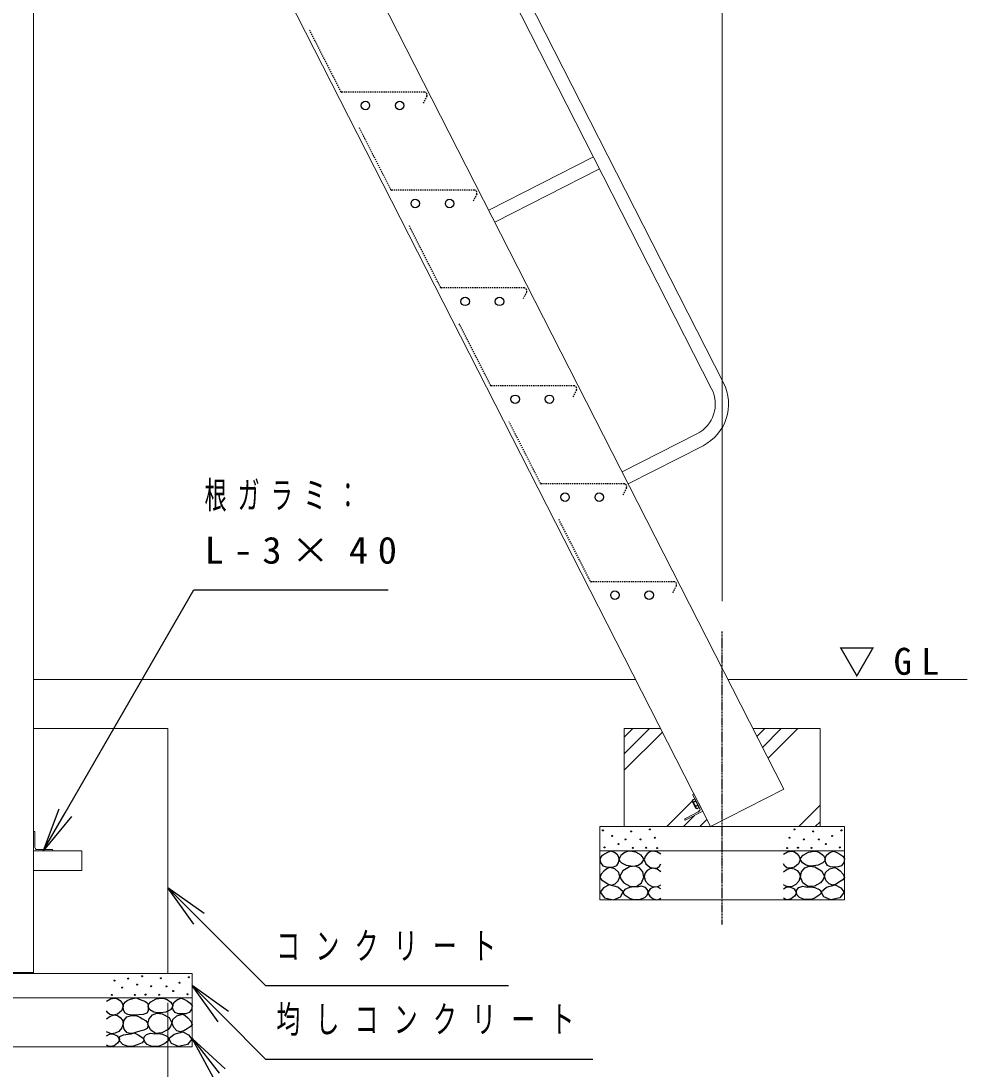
# Model space of a CAD drawing. Units: millimetres at full size; details may follow other scales. Extents: x -11723 to 28, y -1854 to 8010.
# Drawn here: x -7000 to -5068, y 1435 to 3575 of the extents above; entities that cross this region are included whole.
import ezdxf

# ---------------------------------------------------------------- set-up
doc = ezdxf.new("R2010")
doc.units = ezdxf.units.MM
doc.linetypes.add('USER1', pattern=[4.5, 2.5, -2])
doc.linetypes.add('USER2', pattern=[6, 3, -1, 1, -1])
doc.layers.add('線', color=2, linetype='Continuous', lineweight=25)
doc.layers.add('補助', color=2, linetype='Continuous', lineweight=13)
doc.styles.add('ＭＳ ゴシック', font='')
doc.styles.get('ＭＳ ゴシック').set_extended_font_data('MS Gothic')

msp = doc.modelspace()

# ---------------------------------------------------------------- linework, layer by layer
at = {"layer": '線', "color": 7, "lineweight": 13}
for p, q in [((-6323.781, 4265.453), (-5589.381, 2824.113)), ((-6299.545, 4277.801), (-5565.146, 2836.461)), ((-6473.17, 4030), (-5442.028, 2006.27)), ((-6974.158, 1630), (-6974.158, 3971.7)), ((-6620.958, 3950), (-5591.717, 1930)), ((-6044.564, 3188.814), (-5830.723, 3297.772)), ((-6032.216, 3164.579), (-5818.374, 3273.537)), ((-5772.17, 2654.21), (-5619.273, 2732.115)), ((-5759.821, 2629.975), (-5606.925, 2707.88)), ((-5744.575, 2230), (-6974.158, 2230)), ((-5067.828, 2230), (-5556.024, 2230)), ((-6699.958, 2130), (-6974.158, 2130)), ((-6699.958, 1630), (-6699.958, 2130)), ((-5767.828, 1930), (-5767.828, 2130)), ((-5767.828, 2130), (-5693.622, 2130)), ((-5505.071, 2130), (-5367.828, 2130)), ((-5367.828, 2130), (-5367.828, 1930)), ((-5442.028, 2006.27), (-5591.717, 1930)), ((-5817.828, 1780), (-5817.828, 1930)), ((-5317.828, 1930), (-5817.828, 1930)), ((-5317.828, 1930), (-5317.828, 1780)), ((-6974.158, 1880), (-6874.958, 1880)), ((-6874.958, 1880), (-6874.958, 1840)), ((-5317.828, 1880), (-5817.828, 1880)), ((-6874.958, 1840), (-6974.158, 1840)), ((-5317.828, 1780), (-5817.828, 1780)), ((-7399.958, 1630), (-6649.958, 1630)), ((-7075.758, 1630), (-6974.158, 1630)), ((-6649.958, 1480), (-6649.958, 1630)), ((-7399.958, 1580), (-6649.958, 1580)), ((-7399.958, 1480), (-6649.958, 1480))]:
    msp.add_line(p, q, dxfattribs=at)
at = {"layer": '線', "color": 4, "linetype": 'USER1'}
for p, q in [((-6346.065, 3430.713), (-6410.345, 3556.871)), ((-6175.916, 3430.003), (-6344.906, 3430.003)), ((-6170.926, 3421.861), (-6178.868, 3406.274)), ((-6244.16, 3230.713), (-6308.44, 3356.871)), ((-6074.011, 3230.003), (-6243.001, 3230.003)), ((-6069.021, 3221.861), (-6076.963, 3206.274)), ((-6142.254, 3030.713), (-6206.535, 3156.871)), ((-5972.106, 3030.003), (-6141.096, 3030.003)), ((-5967.116, 3021.861), (-5975.058, 3006.274)), ((-6040.349, 2830.713), (-6104.63, 2956.871)), ((-5870.201, 2830.003), (-6039.191, 2830.003)), ((-5865.211, 2821.861), (-5873.153, 2806.274)), ((-5938.444, 2630.713), (-6002.725, 2756.871)), ((-5768.295, 2630.003), (-5937.286, 2630.003)), ((-5763.306, 2621.861), (-5771.248, 2606.274)), ((-5836.539, 2430.713), (-5900.82, 2556.871)), ((-5666.39, 2430.003), (-5835.381, 2430.003)), ((-5661.401, 2421.861), (-5669.343, 2406.274))]:
    msp.add_line(p, q, dxfattribs=at)
at = {"layer": '線', "color": 20, "linetype": 'USER2'}
msp.add_line((-5567.828, 1730), (-5567.828, 2330), dxfattribs=at)
at = {"layer": '線'}
for p, q in [((-5628.713, 1983.893), (-5628.807, 1982.089)), ((-5628.807, 1982.089), (-5621.317, 1967.387)), ((-5623.815, 1986.389), (-5628.713, 1983.893)), ((-5621.588, 1982.016), (-5626.485, 1979.521)), ((-5614.904, 1968.898), (-5623.815, 1986.389)), ((-5617.132, 1973.271), (-5622.029, 1970.775)), ((-5619.801, 1966.403), (-5621.317, 1967.387)), ((-5614.904, 1968.898), (-5619.801, 1966.403)), ((-7075.758, 1632), (-6974.158, 1632))]:
    msp.add_line(p, q, dxfattribs=at)
at = {"layer": '線', "color": 7, "lineweight": 13}
for points in [[(-5607.607, 1961.185), (-5643.247, 1943.026), (-5643.701, 1943.917), (-5643.832, 1944.24), (-5643.904, 1944.581), (-5643.916, 1944.929), (-5643.868, 1945.274), (-5643.76, 1945.606), (-5643.596, 1945.914), (-5643.382, 1946.189), (-5643.123, 1946.422), (-5642.827, 1946.607), (-5615.206, 1960.68), (-5613.98, 1961.647), (-5613.218, 1963.008), (-5613.034, 1964.558), (-5613.458, 1966.06), (-5627.531, 1993.682), (-5627.747, 1994.694), (-5627.427, 1995.679), (-5626.657, 1996.371), (-5625.766, 1996.825)], [(-6974.158, 1880), (-6974.158, 1920), (-6973.158, 1920), (-6972.158, 1919.732), (-6971.426, 1919), (-6971.158, 1918), (-6971.158, 1887), (-6970.854, 1885.469), (-6969.987, 1884.172), (-6968.689, 1883.304), (-6967.158, 1883), (-6936.158, 1883), (-6935.158, 1882.732), (-6934.426, 1882), (-6934.158, 1881), (-6934.158, 1880)]]:
    msp.add_lwpolyline(points, close=True, dxfattribs=at)
at = {"layer": '線'}
for points in [[(-5795.379, 1879.402), (-5801.842, 1876.862), (-5808.053, 1873.382), (-5813.911, 1869.344), (-5817.559, 1863.877), (-5816.547, 1856.294), (-5811.539, 1849.935), (-5804.673, 1847.345), (-5796.964, 1847.084), (-5789.351, 1847.688), (-5783.022, 1850.252), (-5779.27, 1855.538), (-5777.953, 1861.976), (-5778.801, 1867.181), (-5781.755, 1872.115), (-5787.915, 1876.942)], [(-5755.955, 1879.493), (-5760.86, 1878.876), (-5766.497, 1876.79), (-5774.468, 1871.002), (-5778.12, 1864.086), (-5777.245, 1860.124), (-5773.524, 1855.707), (-5764.033, 1850.934), (-5754.063, 1849.49), (-5746.713, 1849.318), (-5739.197, 1850.842), (-5731.598, 1855.456), (-5727.844, 1861.653), (-5728.814, 1866.306), (-5733.521, 1871.654), (-5744.189, 1877.861)], [(-5379.701, 1879.493), (-5374.796, 1878.876), (-5369.159, 1876.79), (-5361.188, 1871.002), (-5357.536, 1864.086), (-5358.411, 1860.124), (-5362.132, 1855.707), (-5371.623, 1850.934), (-5381.593, 1849.49), (-5388.943, 1849.318), (-5396.459, 1850.842), (-5404.058, 1855.456), (-5407.812, 1861.653), (-5406.842, 1866.306), (-5402.135, 1871.654), (-5391.467, 1877.861)], [(-5340.277, 1879.402), (-5333.814, 1876.862), (-5327.603, 1873.382), (-5321.745, 1869.344), (-5318.097, 1863.877), (-5319.109, 1856.294), (-5324.117, 1849.935), (-5330.983, 1847.345), (-5338.692, 1847.084), (-5346.305, 1847.688), (-5352.634, 1850.252), (-5356.386, 1855.538), (-5357.703, 1861.976), (-5356.855, 1867.181), (-5353.901, 1872.115), (-5347.741, 1876.942)], [(-5797.914, 1846.45), (-5803.243, 1843.657), (-5808.687, 1839.479), (-5815.136, 1832.659), (-5817.559, 1825.855), (-5813.931, 1821.027), (-5807.42, 1816.666), (-5800.782, 1812.379), (-5794.112, 1810.329), (-5786.468, 1812.776), (-5780.171, 1819.201), (-5777.064, 1827.478), (-5778.587, 1835.994), (-5786.745, 1843.245)], [(-5768.659, 1815.163), (-5756.07, 1808.307), (-5742.711, 1807.324), (-5732.427, 1814.778), (-5727.575, 1826.515), (-5729.855, 1837.293), (-5736.764, 1845.436), (-5745.589, 1848.869), (-5756.766, 1847.598), (-5770.52, 1839.543), (-5776.497, 1828.678), (-5773.862, 1821.484)], [(-5366.997, 1815.163), (-5379.586, 1808.307), (-5392.945, 1807.324), (-5403.229, 1814.778), (-5408.081, 1826.515), (-5405.801, 1837.293), (-5398.892, 1845.436), (-5390.067, 1848.869), (-5378.89, 1847.598), (-5365.136, 1839.543), (-5359.159, 1828.678), (-5361.794, 1821.484)], [(-5337.742, 1846.45), (-5332.413, 1843.657), (-5326.969, 1839.479), (-5320.52, 1832.659), (-5318.097, 1825.855), (-5321.725, 1821.027), (-5328.236, 1816.666), (-5334.874, 1812.379), (-5341.544, 1810.329), (-5349.188, 1812.776), (-5355.485, 1819.201), (-5358.592, 1827.478), (-5357.069, 1835.994), (-5348.911, 1843.245)], [(-5798.733, 1810.517), (-5810.053, 1804.498), (-5816.864, 1795.683), (-5808.377, 1784.413), (-5789.942, 1780.299), (-5775.589, 1786.41), (-5770.163, 1796.782), (-5780.945, 1805.89)], [(-5741.63, 1806.373), (-5749.165, 1806.999), (-5757.307, 1805.562), (-5766.234, 1801.504), (-5770.551, 1796.102), (-5767.865, 1791.419), (-5761.902, 1786.912), (-5755.423, 1783.068), (-5748.117, 1780.695), (-5736.268, 1780.928), (-5725.952, 1785.02), (-5721.249, 1789.827), (-5719.195, 1795.561), (-5720.255, 1800.709), (-5724.331, 1805.292), (-5732.729, 1807.832)], [(-5394.026, 1806.373), (-5386.491, 1806.999), (-5378.349, 1805.562), (-5369.422, 1801.504), (-5365.105, 1796.102), (-5367.791, 1791.419), (-5373.754, 1786.912), (-5380.233, 1783.068), (-5387.539, 1780.695), (-5399.388, 1780.928), (-5409.704, 1785.02), (-5414.407, 1789.827), (-5416.461, 1795.561), (-5415.401, 1800.709), (-5411.325, 1805.292), (-5402.927, 1807.832)], [(-5336.923, 1810.517), (-5325.603, 1804.498), (-5318.792, 1795.683), (-5327.279, 1784.413), (-5345.714, 1780.299), (-5360.067, 1786.41), (-5365.493, 1796.782), (-5354.711, 1805.89)], [(-6763.651, 1579.699), (-6758.39, 1577.47), (-6752.911, 1575.224), (-6746.756, 1572.997), (-6741.992, 1569.854), (-6740.094, 1565.463), (-6739.665, 1559.83), (-6739.96, 1553.701), (-6742.35, 1548.553), (-6749.715, 1545.683), (-6758.818, 1545.331), (-6766.101, 1544.746), (-6773.317, 1544.436), (-6781.425, 1545.815), (-6787.816, 1549.627), (-6790.515, 1555.292), (-6790.859, 1561.799), (-6789.27, 1567.512), (-6786.205, 1572.002), (-6782.802, 1574.489), (-6778.15, 1576.477), (-6770.973, 1578.656)], [(-6711.831, 1579.493), (-6706.927, 1578.876), (-6701.29, 1576.79), (-6693.318, 1571.002), (-6689.667, 1564.086), (-6690.542, 1560.124), (-6694.262, 1555.707), (-6703.753, 1550.934), (-6713.723, 1549.49), (-6721.074, 1549.318), (-6728.589, 1550.842), (-6736.188, 1555.456), (-6739.942, 1561.653), (-6738.972, 1566.306), (-6734.266, 1571.654), (-6723.597, 1577.861)], [(-6672.407, 1579.402), (-6665.945, 1576.862), (-6659.733, 1573.382), (-6653.875, 1569.344), (-6650.228, 1563.877), (-6651.24, 1556.294), (-6656.248, 1549.935), (-6663.113, 1547.345), (-6670.823, 1547.084), (-6678.435, 1547.688), (-6684.764, 1550.252), (-6688.517, 1555.538), (-6689.834, 1561.976), (-6688.986, 1567.181), (-6686.032, 1572.115), (-6679.872, 1576.942)], [(-6762.646, 1543.084), (-6757.153, 1540.291), (-6751.564, 1537.138), (-6745.37, 1533.53), (-6741.023, 1528.759), (-6740.033, 1523.231), (-6742.104, 1517.677), (-6748.822, 1513.918), (-6756.97, 1512.271), (-6763.388, 1510.108), (-6769.674, 1507.946), (-6776.045, 1506.919), (-6782.648, 1508.487), (-6788.826, 1515.719), (-6790.757, 1525.786), (-6789.049, 1534.29), (-6783.73, 1540.922), (-6773.658, 1544.208)], [(-6699.127, 1515.163), (-6711.716, 1508.307), (-6725.076, 1507.324), (-6735.359, 1514.778), (-6740.212, 1526.515), (-6737.932, 1537.293), (-6731.022, 1545.436), (-6722.197, 1548.869), (-6711.02, 1547.598), (-6697.266, 1539.543), (-6691.289, 1528.678), (-6693.924, 1521.484)], [(-6669.872, 1546.45), (-6664.543, 1543.657), (-6659.099, 1539.479), (-6652.651, 1532.659), (-6650.228, 1525.855), (-6653.855, 1521.027), (-6660.367, 1516.666), (-6667.004, 1512.379), (-6673.674, 1510.329), (-6681.319, 1512.776), (-6687.616, 1519.201), (-6690.722, 1527.478), (-6689.2, 1535.994), (-6681.042, 1543.245)], [(-6768.463, 1508.205), (-6759.995, 1504.61), (-6753.056, 1499.826), (-6750.032, 1497.311), (-6748.191, 1493.88), (-6752.157, 1488.391), (-6761.976, 1484.149), (-6771.715, 1480.924), (-6780.897, 1480.365), (-6791.739, 1484.869), (-6798.466, 1492.528), (-6799.274, 1496.519), (-6797.925, 1500.908), (-6790.284, 1504.685), (-6780.627, 1505.502), (-6774.397, 1506.747)], [(-6726.157, 1506.373), (-6718.622, 1506.999), (-6710.48, 1505.562), (-6701.552, 1501.504), (-6697.235, 1496.102), (-6699.922, 1491.419), (-6705.885, 1486.912), (-6712.363, 1483.069), (-6719.67, 1480.695), (-6731.518, 1480.928), (-6741.834, 1485.02), (-6746.537, 1489.827), (-6748.591, 1495.561), (-6747.532, 1500.709), (-6743.456, 1505.292), (-6735.058, 1507.832)], [(-6669.053, 1510.517), (-6657.734, 1504.498), (-6650.923, 1495.683), (-6659.409, 1484.413), (-6677.844, 1480.299), (-6692.198, 1486.41), (-6697.623, 1496.782), (-6686.842, 1505.89)]]:
    msp.add_lwpolyline(points, close=True, dxfattribs=at)
for points in [[(-5692.828, 1873.299), (-5701.255, 1878.154), (-5709.938, 1879.636), (-5715.557, 1877.948), (-5720.711, 1874.249), (-5725.183, 1868.941), (-5727.048, 1862.209), (-5723.38, 1853.439), (-5715.324, 1847), (-5707.025, 1844.621), (-5699.799, 1845.733), (-5695.749, 1849.109), (-5692.828, 1853.654)], [(-5442.828, 1873.299), (-5434.401, 1878.154), (-5425.718, 1879.636), (-5420.098, 1877.948), (-5414.945, 1874.249), (-5410.473, 1868.941), (-5408.608, 1862.209), (-5412.276, 1853.439), (-5420.332, 1847), (-5428.631, 1844.621), (-5435.857, 1845.733), (-5439.907, 1849.109), (-5442.828, 1853.654)], [(-5693.145, 1837.178), (-5700.285, 1842.64), (-5708.354, 1845.099), (-5715.059, 1843.875), (-5721.027, 1840.03), (-5725.42, 1834.248), (-5727.048, 1827.039), (-5724.384, 1818.431), (-5718.176, 1811.513), (-5710.537, 1807.642), (-5702.967, 1806.761), (-5697.813, 1808.2), (-5693.145, 1810.88)], [(-5442.511, 1837.178), (-5435.371, 1842.64), (-5427.302, 1845.099), (-5420.597, 1843.875), (-5414.629, 1840.03), (-5410.236, 1834.248), (-5408.608, 1827.039), (-5411.272, 1818.431), (-5417.48, 1811.513), (-5425.119, 1807.642), (-5432.689, 1806.761), (-5437.843, 1808.2), (-5442.511, 1810.88)], [(-5692.828, 1802.642), (-5698.846, 1805.96), (-5706.135, 1806.761), (-5714.852, 1802.427), (-5719.126, 1795.671), (-5718.514, 1792.001), (-5715.641, 1787.75), (-5708.479, 1782.278), (-5701.066, 1780.462), (-5696.77, 1781.514), (-5692.828, 1783.631)], [(-5442.828, 1802.642), (-5436.81, 1805.96), (-5429.52, 1806.761), (-5420.804, 1802.427), (-5416.53, 1795.671), (-5417.142, 1792.001), (-5420.015, 1787.75), (-5427.177, 1782.278), (-5434.59, 1780.462), (-5438.886, 1781.514), (-5442.828, 1783.631)], [(-6824.958, 1573.299), (-6816.532, 1578.154), (-6807.849, 1579.636), (-6802.229, 1577.948), (-6797.076, 1574.249), (-6792.604, 1568.941), (-6790.739, 1562.209), (-6794.407, 1553.439), (-6802.462, 1547), (-6810.761, 1544.621), (-6817.988, 1545.733), (-6822.038, 1549.109), (-6824.958, 1553.654)], [(-6824.642, 1537.178), (-6817.501, 1542.64), (-6809.433, 1545.099), (-6802.727, 1543.875), (-6796.759, 1540.03), (-6792.366, 1534.248), (-6790.739, 1527.039), (-6793.403, 1518.431), (-6799.611, 1511.513), (-6807.25, 1507.642), (-6814.819, 1506.761), (-6819.973, 1508.2), (-6824.642, 1510.88)], [(-6824.958, 1502.642), (-6818.94, 1505.96), (-6811.651, 1506.761), (-6802.934, 1502.427), (-6798.66, 1495.671), (-6799.272, 1492.001), (-6802.145, 1487.75), (-6809.308, 1482.278), (-6816.72, 1480.462), (-6821.017, 1481.514), (-6824.958, 1483.631)]]:
    msp.add_lwpolyline(points, dxfattribs=at)
for centre, radius in [((-6296.316, 3402.703), 8.65), ((-6226.316, 3402.703), 8.65), ((-6194.411, 3202.703), 8.65), ((-6124.411, 3202.703), 8.65), ((-6092.506, 3002.703), 8.65), ((-6022.506, 3002.703), 8.65), ((-5990.601, 2802.703), 8.65), ((-5920.601, 2802.703), 8.65), ((-5888.695, 2602.703), 8.65), ((-5818.695, 2602.703), 8.65), ((-5786.79, 2402.602), 8.65), ((-5716.79, 2402.602), 8.65), ((-5811.222, 1922.177), 1), ((-5792.211, 1910.77), 1), ((-5753.872, 1919.959), 1), ((-5715.411, 1924.091), 1), ((-5705.41, 1907.063), 1), ((-5430.246, 1907.063), 1), ((-5420.245, 1924.091), 1), ((-5381.784, 1919.959), 1), ((-5343.445, 1910.77), 1), ((-5324.434, 1922.177), 1), ((-5808.053, 1887.323), 1), ((-5779.22, 1893.977), 1), ((-5765.279, 1903.483), 1), ((-5750.387, 1886.373), 1), ((-5734.332, 1903.549), 1), ((-5722.709, 1886.521), 1), ((-5700.545, 1885.98), 1), ((-5435.111, 1885.98), 1), ((-5412.947, 1886.521), 1), ((-5401.324, 1903.549), 1), ((-5385.269, 1886.373), 1), ((-5370.377, 1903.483), 1), ((-5356.436, 1893.977), 1), ((-5327.603, 1887.323), 1), ((-6808.867, 1615.172), 1), ((-6780.486, 1619.496), 1), ((-6762.376, 1607.063), 1), ((-6752.375, 1624.091), 1), ((-6713.914, 1619.959), 1), ((-6675.576, 1610.77), 1), ((-6656.565, 1622.177), 1), ((-6814.273, 1585.98), 1), ((-6792.649, 1600.846), 1), ((-6767.242, 1585.98), 1), ((-6745.077, 1586.521), 1), ((-6733.455, 1603.549), 1), ((-6717.4, 1586.373), 1), ((-6702.508, 1603.483), 1), ((-6688.566, 1593.977), 1), ((-6659.733, 1587.323), 1)]:
    msp.add_circle(centre, radius, dxfattribs=at)
at = {"layer": '線', "color": 4, "linetype": 'USER1'}
for centre, radius, start, end in [((-6344.906, 3431.303), 1.3, 207, 270), ((-6175.916, 3424.403), 5.6, 333, 90), ((-6243.001, 3231.303), 1.3, 207, 270), ((-6074.011, 3224.403), 5.6, 333, 90), ((-6141.096, 3031.303), 1.3, 207, 270), ((-5972.106, 3024.403), 5.6, 333, 90), ((-6039.191, 2831.303), 1.3, 207, 270), ((-5870.201, 2824.403), 5.6, 333, 90), ((-5937.286, 2631.303), 1.3, 207, 270), ((-5768.295, 2624.403), 5.6, 333, 90), ((-5835.381, 2431.303), 1.3, 207, 270), ((-5666.39, 2424.403), 5.6, 333, 90)]:
    msp.add_arc(centre, radius, start, end, dxfattribs=at)
at = {"layer": '線', "color": 7, "lineweight": 13}
for radius in [95.6, 68.4]:
    msp.add_arc((-5650.326, 2793.06), radius, 297, 27, dxfattribs=at)
at = {"layer": '線'}
for centre, radius, start, end in [((-5623.812, 1983.636), 4.907, 177.00001, 236.99999), ((-5612.785, 1980.993), 13.779, 186.136, 227.864), ((-5617.128, 1970.519), 4.907, 177.00001, 236.99999)]:
    msp.add_arc(centre, radius, start, end, dxfattribs=at)
at = {"layer": '補助'}
for p, q in [((-5567.828, 2390), (-5567.828, 5660)), ((-5567.828, 2390), (-5567.828, 5460)), ((-5767.828, 2078.671), (-5716.499, 2130)), ((-5767.828, 2112.347), (-5750.175, 2130)), ((-5767.828, 2044.995), (-5689.977, 2122.846)), ((-5496.868, 2113.899), (-5480.767, 2130)), ((-5485.501, 2091.59), (-5447.091, 2130)), ((-5474.134, 2069.281), (-5413.415, 2130)), ((-5680.767, 1930), (-5628.764, 1982.003)), ((-5624.963, 1985.804), (-5624.006, 1986.762)), ((-5411.359, 1930), (-5367.828, 1973.531)), ((-5647.091, 1930), (-5624.527, 1952.564)), ((-5617.663, 1959.428), (-5613.026, 1964.065)), ((-5613.415, 1930), (-5599.041, 1944.374)), ((-5377.683, 1930), (-5367.828, 1939.855)), ((-6699.958, 1570), (-6699.958, 1150))]:
    msp.add_line(p, q, dxfattribs=at)
at = {"layer": '補助', "lineweight": 25}
for p, q in [((-6909.158, 1957.942), (-6646.33, 2413.175)), ((-6646.33, 2413.175), (-6616.33, 2413.175)), ((-6616.33, 2413.175), (-6249.746, 2413.175)), ((-6922.149, 1965.442), (-6954.158, 1880)), ((-6954.158, 1880), (-6909.158, 1957.942)), ((-6896.168, 1950.442), (-6954.158, 1880)), ((-6646.925, 1730.754), (-6699.958, 1805)), ((-6625.712, 1751.967), (-6699.958, 1805)), ((-6699.958, 1805), (-6636.319, 1741.36)), ((-6636.319, 1741.36), (-6499.958, 1605)), ((-6596.925, 1530.754), (-6649.958, 1605)), ((-6575.712, 1551.967), (-6649.958, 1605)), ((-6649.958, 1605), (-6586.319, 1541.36)), ((-6499.958, 1605), (-6469.958, 1605)), ((-6469.958, 1605), (-6004.005, 1605)), ((-6586.319, 1541.36), (-6499.958, 1455)), ((-6606.363, 1416.81), (-6649.958, 1496.963)), ((-6582.724, 1435.282), (-6649.958, 1496.963)), ((-6649.958, 1496.963), (-6594.544, 1426.046)), ((-6499.958, 1455), (-6469.958, 1455)), ((-6469.958, 1455), (-5832.215, 1455))]:
    msp.add_line(p, q, dxfattribs=at)

# ---------------------------------------------------------------- texts
at = {"layer": '補助', "char_height": 54.99, "style": 'ＭＳ ゴシック'}
for s, insert, attachment_point in [('\\T1.5;\\W0.6;根ガラミ：', (-6624.58, 2634.425), 1), ('\\T1.5;\\W1.05;L-3×40', (-6624.58, 2521.925), 1), ('\\T1.5;▽GL', (-5330.328, 2235), 7), ('\\T1.64;\\W0.65;コンクリート', (-6478.208, 1713.75), 1), ('\\T1.64;\\W0.65;均しコンクリート', (-6478.208, 1563.75), 1)]:
    msp.add_mtext(s, dxfattribs=dict(at, insert=insert, attachment_point=attachment_point))

doc.saveas('drawing.dxf')
